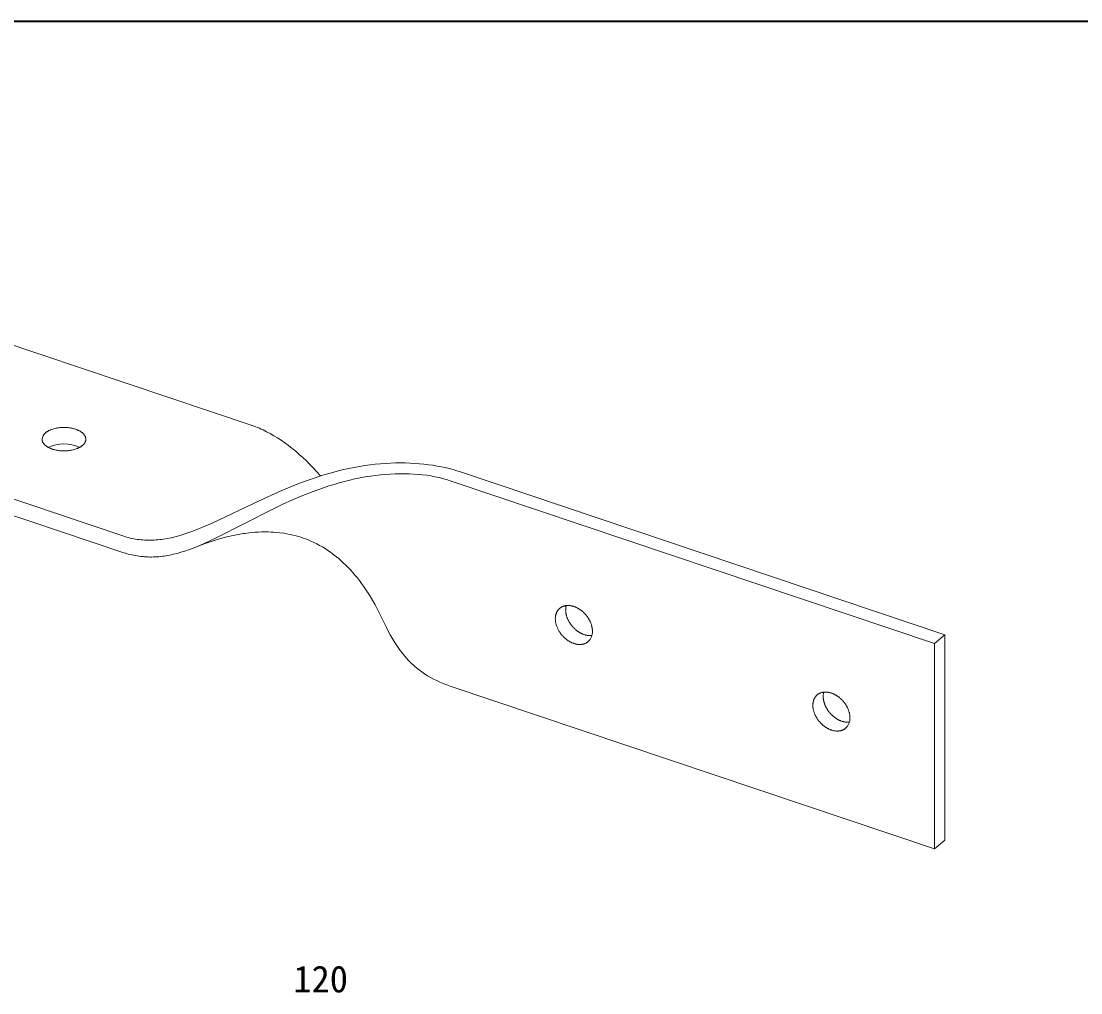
# Model space of a CAD drawing. Units: millimetres at full size, sheet at 1:1; details may follow other scales. Extents: x -129 to 129, y -102 to 98.
# Drawn here: x -44.6 to 42.5, y 18.1 to 98 of the extents above; entities that cross this region are included whole.
import ezdxf
from ezdxf.enums import TextEntityAlignment as Align

# ---------------------------------------------------------------- set-up
doc = ezdxf.new("R2010")
doc.units = ezdxf.units.MM
for name, color, linetype, lineweight in [('1-0_1-0', 3, 'Continuous', 9), ('1-F_1-F', 7, 'Continuous', 5), ('F-0', 6, 'Continuous', 40)]:
    doc.layers.add(name, color=color, linetype=linetype, lineweight=lineweight)
doc.styles.add('ＭＳ ゴシック', font='')
doc.styles.get('ＭＳ ゴシック').set_extended_font_data('MS Gothic')

msp = doc.modelspace()

# ---------------------------------------------------------------- linework, layer by layer
at = {"layer": '1-0_1-0'}
for p, q in [((-25.637, 64.759), (-65.452, 78.143)), ((-76.08, 69.065), (-36.265, 55.684)), ((-76.08, 67.714), (-36.265, 54.332)), ((-9.352, 60.222), (30.464, 46.84)), ((-8.502, 60.948), (31.314, 47.566)), ((30.464, 46.84), (31.314, 47.566)), ((31.314, 47.566), (31.314, 30.68)), ((1.971, 46.983), (1.983, 46.994)), ((30.464, 46.84), (30.464, 29.954)), ((30.464, 29.954), (-9.35, 43.337)), ((30.464, 29.954), (31.314, 30.68))]:
    msp.add_line(p, q, dxfattribs=at)
for points in [[(-42.641, 64.15), (-42.62, 64.168), (-42.597, 64.186), (-42.574, 64.204), (-42.549, 64.222), (-42.524, 64.239), (-42.497, 64.257), (-42.47, 64.274), (-42.442, 64.291), (-42.413, 64.307), (-42.383, 64.324), (-42.351, 64.34), (-42.319, 64.356), (-42.286, 64.371), (-42.253, 64.386), (-42.218, 64.401), (-42.182, 64.415), (-42.109, 64.443), (-42.032, 64.468), (-41.952, 64.492), (-41.869, 64.514), (-41.785, 64.534), (-41.697, 64.551), (-41.609, 64.566), (-41.518, 64.578), (-41.427, 64.588), (-41.335, 64.595), (-41.243, 64.6), (-41.15, 64.602), (-41.058, 64.602), (-40.967, 64.599), (-40.877, 64.594), (-40.789, 64.586), (-40.701, 64.576), (-40.617, 64.564), (-40.534, 64.55), (-40.453, 64.535), (-40.376, 64.517), (-40.301, 64.498), (-40.229, 64.477)], [(-25.637, 64.76), (-25.345, 64.656), (-25.196, 64.598), (-25.047, 64.536), (-24.897, 64.47), (-24.747, 64.402), (-24.447, 64.255), (-24.147, 64.096), (-23.847, 63.924), (-23.546, 63.74), (-23.246, 63.544), (-22.947, 63.336), (-22.649, 63.116), (-22.351, 62.884), (-22.055, 62.64), (-21.761, 62.386), (-21.469, 62.12), (-21.18, 61.844), (-20.893, 61.556), (-20.609, 61.259), (-20.319, 60.94), (-20.033, 60.611)], [(-42.363, 62.942), (-42.402, 62.963), (-42.44, 62.984), (-42.477, 63.006), (-42.513, 63.029), (-42.548, 63.053), (-42.581, 63.078), (-42.614, 63.103), (-42.645, 63.129), (-42.66, 63.142), (-42.675, 63.155), (-42.689, 63.169), (-42.703, 63.182), (-42.73, 63.21), (-42.743, 63.224), (-42.755, 63.239), (-42.767, 63.253), (-42.779, 63.268), (-42.79, 63.282), (-42.811, 63.312), (-42.82, 63.327), (-42.839, 63.357), (-42.847, 63.372), (-42.862, 63.403), (-42.869, 63.418), (-42.876, 63.434), (-42.882, 63.45), (-42.887, 63.465), (-42.893, 63.481), (-42.897, 63.496), (-42.901, 63.512), (-42.905, 63.528), (-42.908, 63.544), (-42.911, 63.559), (-42.913, 63.575), (-42.914, 63.591), (-42.915, 63.606), (-42.916, 63.622), (-42.917, 63.638)], [(-40.229, 64.477), (-40.16, 64.455), (-40.117, 64.44), (-40.075, 64.424), (-40.033, 64.408), (-39.991, 64.391), (-39.95, 64.373), (-39.91, 64.354), (-39.87, 64.334), (-39.831, 64.313), (-39.793, 64.292), (-39.756, 64.27), (-39.72, 64.247), (-39.685, 64.223), (-39.651, 64.198), (-39.619, 64.173), (-39.588, 64.147), (-39.573, 64.134), (-39.558, 64.121), (-39.544, 64.107), (-39.516, 64.08), (-39.503, 64.066), (-39.49, 64.052), (-39.478, 64.037), (-39.455, 64.008), (-39.443, 63.994), (-39.433, 63.979), (-39.413, 63.949), (-39.403, 63.934), (-39.395, 63.919), (-39.386, 63.904), (-39.378, 63.888), (-39.371, 63.873), (-39.364, 63.858), (-39.357, 63.842), (-39.351, 63.826), (-39.346, 63.811), (-39.341, 63.795), (-39.332, 63.764), (-39.328, 63.748)], [(-39.317, 63.638), (-39.317, 63.62), (-39.318, 63.602), (-39.319, 63.584), (-39.321, 63.567), (-39.324, 63.549), (-39.327, 63.532), (-39.331, 63.514), (-39.336, 63.496), (-39.341, 63.479), (-39.347, 63.462), (-39.353, 63.445), (-39.36, 63.428), (-39.367, 63.411), (-39.375, 63.395), (-39.383, 63.378), (-39.392, 63.362), (-39.401, 63.346), (-39.411, 63.33), (-39.421, 63.314), (-39.432, 63.298), (-39.443, 63.283), (-39.455, 63.267), (-39.467, 63.252), (-39.479, 63.237), (-39.492, 63.223), (-39.505, 63.208), (-39.519, 63.194), (-39.533, 63.18), (-39.547, 63.166), (-39.561, 63.152), (-39.592, 63.126), (-39.613, 63.108), (-39.636, 63.09), (-39.659, 63.072), (-39.684, 63.054), (-39.709, 63.037), (-39.735, 63.019), (-39.763, 63.002), (-39.791, 62.985)], [(-39.328, 63.748), (-39.325, 63.732), (-39.323, 63.717), (-39.32, 63.701), (-39.319, 63.685), (-39.317, 63.67), (-39.317, 63.654), (-39.317, 63.638)], [(-39.791, 62.985), (-39.821, 62.969), (-39.851, 62.952), (-39.882, 62.936), (-39.914, 62.92), (-39.947, 62.905), (-39.981, 62.89), (-40.015, 62.875), (-40.051, 62.861), (-40.125, 62.833), (-40.201, 62.808), (-40.281, 62.784), (-40.364, 62.762), (-40.449, 62.742), (-40.536, 62.725), (-40.625, 62.71), (-40.715, 62.698), (-40.806, 62.688), (-40.898, 62.681), (-40.99, 62.676), (-41.083, 62.674), (-41.175, 62.674), (-41.266, 62.677), (-41.356, 62.682), (-41.445, 62.69), (-41.531, 62.7), (-41.617, 62.712), (-41.699, 62.726), (-41.779, 62.741), (-41.857, 62.759), (-41.932, 62.778), (-42.004, 62.799), (-42.073, 62.821), (-42.116, 62.836), (-42.158, 62.852), (-42.2, 62.868), (-42.242, 62.885), (-42.283, 62.903), (-42.323, 62.922), (-42.363, 62.942)], [(-8.501, 60.949), (-8.796, 61.044), (-9.107, 61.134), (-9.427, 61.218), (-9.755, 61.296), (-10.092, 61.366), (-10.436, 61.431), (-10.788, 61.489), (-11.147, 61.54), (-11.514, 61.583), (-11.888, 61.62), (-12.269, 61.648), (-12.655, 61.669), (-13.048, 61.682), (-13.447, 61.686), (-13.852, 61.682), (-14.261, 61.67), (-14.676, 61.648), (-15.095, 61.616), (-15.519, 61.576), (-15.946, 61.526), (-16.377, 61.466), (-16.81, 61.398), (-17.247, 61.319), (-17.685, 61.231), (-18.126, 61.133), (-18.568, 61.026), (-19.011, 60.911), (-19.454, 60.786), (-19.897, 60.653), (-20.782, 60.363), (-21.663, 60.045), (-22.535, 59.702), (-23.395, 59.339), (-25.073, 58.577), (-28.93, 56.738), (-29.64, 56.428), (-30.043, 56.263)], [(-21.486, 59.004), (-20.629, 59.34), (-19.767, 59.648), (-19.335, 59.789), (-18.903, 59.922), (-18.472, 60.047), (-18.042, 60.163), (-17.613, 60.269), (-17.187, 60.366), (-16.762, 60.453), (-16.341, 60.53), (-15.922, 60.598), (-15.507, 60.655), (-15.097, 60.703), (-14.69, 60.742), (-14.288, 60.77), (-13.891, 60.789), (-13.5, 60.799), (-13.115, 60.799), (-12.736, 60.79), (-12.363, 60.772), (-11.997, 60.746), (-11.638, 60.71), (-11.286, 60.666), (-10.942, 60.613), (-10.605, 60.552), (-10.277, 60.482), (-9.957, 60.404), (-9.801, 60.361), (-9.647, 60.316), (-9.351, 60.223)], [(-36.265, 54.331), (-35.974, 54.24), (-35.826, 54.198), (-35.677, 54.16), (-35.529, 54.125), (-35.381, 54.093), (-35.233, 54.065), (-35.085, 54.04), (-34.938, 54.018), (-34.79, 53.999), (-34.643, 53.983), (-34.495, 53.97), (-34.347, 53.961), (-34.199, 53.954), (-34.052, 53.951), (-33.904, 53.95), (-33.756, 53.953), (-33.607, 53.958), (-33.459, 53.967), (-33.311, 53.978), (-33.161, 53.993), (-33.012, 54.01), (-32.863, 54.03), (-32.712, 54.053), (-32.562, 54.079), (-32.411, 54.107), (-32.107, 54.173), (-31.801, 54.249), (-31.492, 54.336), (-31.181, 54.434), (-30.865, 54.541), (-30.547, 54.658), (-30.224, 54.785), (-29.897, 54.921), (-29.23, 55.218), (-28.544, 55.546), (-23.997, 57.87), (-23.173, 58.264), (-22.335, 58.644), (-21.486, 59.004)], [(-30.043, 56.263), (-30.527, 56.075), (-31.003, 55.906), (-31.333, 55.799), (-31.659, 55.702), (-31.983, 55.616), (-32.302, 55.54), (-32.619, 55.476), (-32.933, 55.423), (-33.089, 55.401), (-33.244, 55.382), (-33.399, 55.366), (-33.553, 55.353), (-33.707, 55.343), (-33.861, 55.336), (-34.013, 55.333), (-34.166, 55.332), (-34.318, 55.336), (-34.47, 55.342), (-34.622, 55.351), (-34.773, 55.364), (-34.924, 55.38), (-35.074, 55.4), (-35.225, 55.423), (-35.375, 55.45), (-35.525, 55.48), (-35.675, 55.513), (-35.824, 55.55), (-35.973, 55.591), (-36.119, 55.635), (-36.265, 55.682)], [(-23.039, 55.9), (-23.358, 55.944), (-23.679, 55.977), (-23.875, 55.992), (-24.072, 56.004), (-24.332, 56.012), (-24.593, 56.015), (-24.855, 56.012), (-25.117, 56.002), (-25.38, 55.986), (-25.642, 55.964), (-25.905, 55.936), (-26.255, 55.891), (-26.365, 55.875), (-26.79, 55.804), (-27.214, 55.72), (-27.733, 55.599), (-28.251, 55.461), (-28.764, 55.308), (-29.342, 55.115), (-29.81, 54.945), (-30.276, 54.764)], [(-14.985, 48.933), (-15.249, 49.477), (-15.537, 50.022), (-15.835, 50.545), (-15.989, 50.801), (-16.149, 51.053), (-16.311, 51.3), (-16.477, 51.542), (-16.647, 51.78), (-16.822, 52.013), (-16.989, 52.226), (-17.159, 52.434), (-17.355, 52.664), (-17.556, 52.888), (-17.749, 53.092), (-17.945, 53.29), (-18.146, 53.482), (-18.35, 53.668), (-18.525, 53.82), (-18.703, 53.968), (-18.883, 54.11), (-19.067, 54.248), (-19.199, 54.344), (-19.419, 54.496), (-19.643, 54.64), (-19.869, 54.778), (-20.099, 54.908), (-20.332, 55.031), (-20.567, 55.146), (-20.804, 55.255), (-21.045, 55.356), (-21.245, 55.434), (-21.438, 55.504), (-21.633, 55.569), (-21.829, 55.63), (-22.027, 55.686), (-22.277, 55.75), (-22.53, 55.808), (-22.783, 55.858), (-23.039, 55.9)], [(-0.355, 49.731), (-0.377, 49.712), (-0.399, 49.691), (-0.419, 49.67), (-0.44, 49.648), (-0.459, 49.626), (-0.478, 49.603), (-0.496, 49.58), (-0.513, 49.556), (-0.53, 49.531), (-0.546, 49.506), (-0.561, 49.48), (-0.576, 49.454), (-0.589, 49.428), (-0.602, 49.401), (-0.614, 49.374), (-0.626, 49.346), (-0.636, 49.318), (-0.646, 49.29), (-0.655, 49.261), (-0.664, 49.232), (-0.671, 49.203), (-0.678, 49.174), (-0.685, 49.144), (-0.69, 49.115), (-0.695, 49.085), (-0.699, 49.055), (-0.703, 49.025), (-0.705, 48.995), (-0.708, 48.965), (-0.71, 48.905), (-0.71, 48.875), (-0.709, 48.823), (-0.707, 48.77), (-0.702, 48.716), (-0.696, 48.66), (-0.687, 48.603), (-0.677, 48.546), (-0.664, 48.488), (-0.649, 48.428)], [(0.352, 49.966), (0.319, 49.966), (0.285, 49.966), (0.263, 49.965), (0.24, 49.964), (0.218, 49.962), (0.196, 49.96), (0.152, 49.954), (0.13, 49.951), (0.087, 49.943), (0.065, 49.938), (0.023, 49.928), (0.001, 49.922), (-0.019, 49.915), (-0.04, 49.908), (-0.061, 49.901), (-0.081, 49.894), (-0.101, 49.886), (-0.121, 49.877), (-0.14, 49.868), (-0.16, 49.859), (-0.179, 49.85), (-0.198, 49.84), (-0.235, 49.818), (-0.253, 49.807), (-0.27, 49.795), (-0.288, 49.783), (-0.305, 49.771), (-0.322, 49.758), (-0.338, 49.745), (-0.355, 49.731)], [(0.187, 49.958), (0.181, 49.937), (0.17, 49.893), (0.166, 49.871), (0.161, 49.848), (0.157, 49.826), (0.151, 49.782), (0.146, 49.736), (0.143, 49.692), (0.141, 49.646), (0.14, 49.601), (0.14, 49.568), (0.141, 49.533), (0.143, 49.498), (0.146, 49.463), (0.15, 49.427), (0.154, 49.39), (0.159, 49.354), (0.165, 49.316), (0.172, 49.278), (0.18, 49.24), (0.189, 49.202), (0.199, 49.163), (0.209, 49.124), (0.221, 49.085), (0.233, 49.046), (0.247, 49.006), (0.261, 48.966), (0.277, 48.926), (0.293, 48.886), (0.31, 48.846), (0.329, 48.806), (0.347, 48.766), (0.367, 48.726), (0.389, 48.686), (0.41, 48.646), (0.433, 48.607), (0.457, 48.568), (0.481, 48.529), (0.506, 48.49)], [(1.664, 49.339), (1.632, 49.371), (1.599, 49.402), (1.567, 49.432), (1.533, 49.461), (1.5, 49.49), (1.466, 49.517), (1.432, 49.544), (1.398, 49.57), (1.364, 49.596), (1.329, 49.62), (1.295, 49.644), (1.26, 49.666), (1.225, 49.688), (1.19, 49.709), (1.155, 49.729), (1.121, 49.748), (1.086, 49.767), (1.051, 49.784), (1.017, 49.801), (0.983, 49.816), (0.949, 49.831), (0.915, 49.845), (0.881, 49.858), (0.847, 49.871), (0.815, 49.882), (0.783, 49.893), (0.75, 49.902), (0.718, 49.912), (0.685, 49.92), (0.653, 49.928), (0.619, 49.935), (0.586, 49.942), (0.553, 49.948), (0.519, 49.953), (0.486, 49.957), (0.453, 49.96), (0.419, 49.963), (0.385, 49.965), (0.352, 49.966)], [(-9.351, 43.336), (-9.638, 43.437), (-9.923, 43.547), (-10.198, 43.663), (-10.466, 43.786), (-10.725, 43.915), (-10.976, 44.051), (-11.22, 44.193), (-11.339, 44.267), (-11.456, 44.343), (-11.571, 44.42), (-11.685, 44.499), (-11.797, 44.58), (-11.907, 44.663), (-12.015, 44.748), (-12.122, 44.834), (-12.227, 44.923), (-12.331, 45.014), (-12.433, 45.106), (-12.533, 45.201), (-12.633, 45.298), (-12.73, 45.397), (-12.827, 45.498), (-12.921, 45.601), (-13.107, 45.814), (-13.288, 46.036), (-13.465, 46.268), (-13.637, 46.508), (-13.805, 46.758), (-13.97, 47.018), (-14.132, 47.288), (-14.291, 47.566), (-14.449, 47.855), (-14.603, 48.152), (-14.985, 48.933)], [(2.339, 47.85), (2.339, 47.884), (2.338, 47.92), (2.336, 47.956), (2.333, 47.992), (2.329, 48.028), (2.325, 48.066), (2.319, 48.103), (2.313, 48.142), (2.305, 48.18), (2.297, 48.219), (2.288, 48.258), (2.278, 48.298), (2.267, 48.338), (2.255, 48.378), (2.241, 48.418), (2.227, 48.459), (2.212, 48.5), (2.196, 48.541), (2.179, 48.582), (2.161, 48.622), (2.142, 48.663), (2.122, 48.704), (2.101, 48.745), (2.08, 48.786), (2.057, 48.826), (2.033, 48.866), (2.009, 48.906), (1.983, 48.946), (1.957, 48.985), (1.93, 49.024), (1.902, 49.062), (1.873, 49.1), (1.845, 49.136), (1.817, 49.171), (1.787, 49.206), (1.757, 49.24), (1.727, 49.274), (1.695, 49.307), (1.664, 49.339)], [(-0.649, 48.428), (-0.632, 48.368), (-0.613, 48.308), (-0.592, 48.247), (-0.568, 48.186), (-0.542, 48.125), (-0.515, 48.064), (-0.484, 48.003), (-0.452, 47.942), (-0.418, 47.882), (-0.381, 47.822), (-0.343, 47.762), (-0.303, 47.704), (-0.261, 47.647), (-0.217, 47.591), (-0.173, 47.536), (-0.126, 47.482), (-0.078, 47.43), (-0.029, 47.38), (0.022, 47.331), (0.073, 47.284), (0.125, 47.239), (0.178, 47.196), (0.231, 47.154), (0.285, 47.115), (0.319, 47.092), (0.352, 47.07), (0.385, 47.048), (0.419, 47.028), (0.453, 47.008), (0.486, 46.989), (0.519, 46.97), (0.553, 46.953), (0.586, 46.936), (0.619, 46.921), (0.653, 46.906), (0.685, 46.892), (0.718, 46.878), (0.75, 46.866), (0.783, 46.854)], [(0.506, 48.49), (0.532, 48.452), (0.559, 48.414), (0.587, 48.376), (0.615, 48.34), (0.644, 48.303), (0.673, 48.267), (0.704, 48.232), (0.735, 48.197), (0.766, 48.163), (0.798, 48.13), (0.83, 48.097), (0.863, 48.065), (0.897, 48.034), (0.93, 48.004), (0.964, 47.974), (0.999, 47.946), (1.033, 47.918), (1.068, 47.89), (1.103, 47.864), (1.139, 47.839), (1.174, 47.815), (1.209, 47.791), (1.245, 47.769), (1.281, 47.747), (1.316, 47.726), (1.352, 47.706), (1.387, 47.688), (1.423, 47.67), (1.458, 47.652), (1.493, 47.636), (1.528, 47.621), (1.562, 47.607), (1.597, 47.593), (1.631, 47.581), (1.665, 47.569), (1.703, 47.557), (1.741, 47.545), (1.779, 47.535), (1.818, 47.525)], [(1.818, 47.525), (1.857, 47.516), (1.897, 47.509), (1.936, 47.502), (1.976, 47.496), (2.016, 47.492), (2.056, 47.488), (2.095, 47.486), (2.135, 47.485), (2.175, 47.485), (2.215, 47.486), (2.254, 47.489), (2.293, 47.493)], [(0.783, 46.854), (0.815, 46.843), (0.847, 46.832), (0.881, 46.822), (0.915, 46.812), (0.949, 46.804), (0.983, 46.796), (1.017, 46.788), (1.051, 46.782), (1.086, 46.776), (1.121, 46.771), (1.155, 46.767), (1.19, 46.763), (1.225, 46.761), (1.26, 46.759), (1.295, 46.759), (1.329, 46.759), (1.364, 46.76), (1.398, 46.762), (1.432, 46.766), (1.466, 46.77), (1.5, 46.774), (1.533, 46.781), (1.567, 46.788), (1.599, 46.796), (1.632, 46.805), (1.664, 46.815), (1.695, 46.826), (1.727, 46.838), (1.757, 46.851), (1.787, 46.865), (1.817, 46.88), (1.845, 46.896), (1.859, 46.904), (1.873, 46.913), (1.902, 46.932), (1.93, 46.952), (1.944, 46.962), (1.957, 46.972), (1.971, 46.983)], [(21.449, 42.847), (21.41, 42.844), (21.371, 42.841), (21.333, 42.836), (21.295, 42.83), (21.257, 42.823), (21.22, 42.814), (21.201, 42.809), (21.183, 42.804), (21.165, 42.799), (21.129, 42.787), (21.111, 42.78), (21.093, 42.774), (21.076, 42.767), (21.059, 42.76), (21.042, 42.752), (21.025, 42.744), (21.008, 42.736), (20.975, 42.718), (20.959, 42.709), (20.943, 42.699), (20.927, 42.69), (20.912, 42.68), (20.897, 42.669), (20.881, 42.658), (20.852, 42.636), (20.837, 42.624), (20.823, 42.613)], [(21.365, 42.84), (21.359, 42.818), (21.348, 42.774), (21.344, 42.752), (21.339, 42.73), (21.336, 42.708), (21.329, 42.663), (21.324, 42.618), (21.321, 42.573), (21.319, 42.528), (21.318, 42.483), (21.318, 42.449), (21.319, 42.414), (21.321, 42.38), (21.324, 42.344), (21.328, 42.308), (21.332, 42.272), (21.337, 42.235), (21.343, 42.198), (21.35, 42.16), (21.358, 42.122), (21.367, 42.084), (21.377, 42.045), (21.387, 42.006), (21.399, 41.967), (21.411, 41.927), (21.425, 41.888), (21.439, 41.848), (21.455, 41.808), (21.471, 41.768), (21.488, 41.728), (21.507, 41.688), (21.525, 41.648), (21.545, 41.608), (21.567, 41.568), (21.588, 41.528), (21.611, 41.488), (21.635, 41.449), (21.659, 41.41), (21.684, 41.372)], [(22.859, 42.203), (22.827, 42.236), (22.794, 42.268), (22.761, 42.299), (22.727, 42.329), (22.693, 42.359), (22.659, 42.388), (22.624, 42.415), (22.589, 42.442), (22.554, 42.468), (22.519, 42.494), (22.483, 42.518), (22.448, 42.542), (22.412, 42.564), (22.377, 42.586), (22.341, 42.606), (22.305, 42.626), (22.27, 42.645), (22.235, 42.663), (22.199, 42.68), (22.164, 42.696), (22.129, 42.712), (22.095, 42.726), (22.061, 42.74), (22.026, 42.752), (21.993, 42.764), (21.955, 42.776), (21.917, 42.787), (21.879, 42.798), (21.841, 42.807), (21.802, 42.816), (21.763, 42.824), (21.724, 42.83), (21.685, 42.836), (21.645, 42.841), (21.606, 42.844), (21.567, 42.846), (21.527, 42.848), (21.488, 42.848), (21.449, 42.847)], [(20.823, 42.613), (20.801, 42.593), (20.779, 42.573), (20.759, 42.552), (20.738, 42.53), (20.719, 42.508), (20.7, 42.485), (20.682, 42.461), (20.665, 42.437), (20.648, 42.413), (20.632, 42.388), (20.617, 42.362), (20.603, 42.336), (20.589, 42.31), (20.576, 42.282), (20.564, 42.255), (20.552, 42.228), (20.542, 42.2), (20.532, 42.171), (20.523, 42.142), (20.514, 42.114), (20.507, 42.085), (20.5, 42.055), (20.493, 42.026), (20.488, 41.996), (20.483, 41.966), (20.479, 41.937), (20.475, 41.907), (20.473, 41.877), (20.471, 41.847), (20.469, 41.817), (20.468, 41.787), (20.468, 41.757), (20.468, 41.723), (20.469, 41.688), (20.471, 41.654), (20.474, 41.618), (20.477, 41.582), (20.482, 41.546), (20.487, 41.509)], [(23.517, 40.732), (23.517, 40.766), (23.516, 40.8), (23.514, 40.835), (23.511, 40.87), (23.508, 40.906), (23.503, 40.942), (23.498, 40.979), (23.492, 41.017), (23.485, 41.054), (23.477, 41.092), (23.468, 41.131), (23.459, 41.17), (23.448, 41.208), (23.436, 41.248), (23.424, 41.287), (23.41, 41.327), (23.396, 41.367), (23.381, 41.407), (23.364, 41.447), (23.347, 41.487), (23.329, 41.527), (23.31, 41.567), (23.29, 41.607), (23.269, 41.647), (23.247, 41.686), (23.224, 41.726), (23.201, 41.765), (23.176, 41.804), (23.151, 41.843), (23.125, 41.881), (23.098, 41.919), (23.071, 41.956), (23.043, 41.993), (23.013, 42.03), (22.984, 42.066), (22.954, 42.101), (22.923, 42.136), (22.891, 42.17), (22.859, 42.203)], [(20.487, 41.509), (20.493, 41.472), (20.5, 41.434), (20.508, 41.396), (20.517, 41.357), (20.527, 41.319), (20.537, 41.28), (20.549, 41.24), (20.561, 41.201), (20.575, 41.161), (20.589, 41.121), (20.605, 41.082), (20.621, 41.041), (20.638, 41.001), (20.656, 40.961), (20.675, 40.921), (20.695, 40.881), (20.716, 40.842), (20.738, 40.802), (20.761, 40.762), (20.784, 40.723), (20.809, 40.684), (20.834, 40.646), (20.86, 40.607), (20.887, 40.569), (20.914, 40.532), (20.943, 40.495), (20.971, 40.458), (21.001, 40.422), (21.031, 40.387), (21.062, 40.352), (21.094, 40.318), (21.126, 40.285), (21.158, 40.252), (21.191, 40.22), (21.224, 40.19), (21.258, 40.159), (21.292, 40.13), (21.327, 40.101), (21.361, 40.073)], [(21.684, 41.372), (21.71, 41.333), (21.737, 41.296), (21.765, 41.258), (21.793, 41.221), (21.822, 41.185), (21.851, 41.149), (21.882, 41.114), (21.913, 41.079), (21.944, 41.045), (21.976, 41.011), (22.008, 40.979), (22.041, 40.947), (22.075, 40.916), (22.108, 40.885), (22.143, 40.856), (22.177, 40.827), (22.211, 40.799), (22.246, 40.772), (22.281, 40.746), (22.317, 40.721), (22.352, 40.696), (22.388, 40.673), (22.423, 40.65), (22.459, 40.628), (22.494, 40.608), (22.53, 40.588), (22.565, 40.569), (22.601, 40.551), (22.636, 40.534), (22.671, 40.518), (22.706, 40.503), (22.74, 40.488), (22.775, 40.475), (22.809, 40.462), (22.843, 40.45), (22.881, 40.438), (22.919, 40.427), (22.957, 40.416), (22.996, 40.407)], [(22.996, 40.407), (23.035, 40.398), (23.075, 40.39), (23.115, 40.384), (23.154, 40.378), (23.194, 40.373), (23.234, 40.37), (23.273, 40.368), (23.313, 40.366), (23.353, 40.367), (23.393, 40.368), (23.432, 40.37), (23.471, 40.374)], [(21.361, 40.073), (21.396, 40.046), (21.431, 40.02), (21.467, 39.994), (21.502, 39.97), (21.537, 39.946), (21.573, 39.924), (21.609, 39.902), (21.644, 39.882), (21.68, 39.862), (21.715, 39.843), (21.75, 39.825), (21.786, 39.808), (21.821, 39.792), (21.855, 39.776), (21.89, 39.762), (21.925, 39.749), (21.959, 39.736), (21.993, 39.724), (22.03, 39.712), (22.068, 39.701), (22.106, 39.69), (22.144, 39.681), (22.183, 39.672), (22.222, 39.664), (22.261, 39.658), (22.3, 39.652), (22.339, 39.648), (22.379, 39.644), (22.418, 39.642), (22.457, 39.64), (22.497, 39.64), (22.536, 39.642), (22.575, 39.644), (22.613, 39.647), (22.652, 39.652), (22.69, 39.658), (22.728, 39.666), (22.747, 39.67), (22.765, 39.674)], [(22.765, 39.674), (22.783, 39.679), (22.802, 39.684), (22.82, 39.69), (22.838, 39.695), (22.856, 39.701), (22.874, 39.708), (22.909, 39.721), (22.943, 39.736), (22.96, 39.744), (22.994, 39.761), (23.01, 39.77), (23.026, 39.779), (23.042, 39.789), (23.073, 39.809), (23.089, 39.819), (23.104, 39.83), (23.119, 39.841), (23.133, 39.852), (23.147, 39.864), (23.162, 39.876)]]:
    msp.add_lwpolyline(points, dxfattribs=at)
for centre, radius, start, end in [((-42.228, 63.598), 0.69, 126.822, 176.714), ((-41.117, 60.251), 3, 64.643, 115.356), ((1.241, 47.804), 1.099, 312.496, 2.378), ((22.419, 40.686), 1.099, 312.496, 2.378)]:
    msp.add_arc(centre, radius, start, end, dxfattribs=at)
at = {"layer": 'F-0'}
msp.add_line((-129, 98), (129, 98), dxfattribs=at)

# ---------------------------------------------------------------- texts
at = {"layer": '1-F_1-F', "style": 'ＭＳ ゴシック'}
msp.add_text('120', height=2.199, dxfattribs=at).set_placement((-22.25, 17.5), align=Align.BOTTOM_LEFT)

doc.saveas('drawing.dxf')
